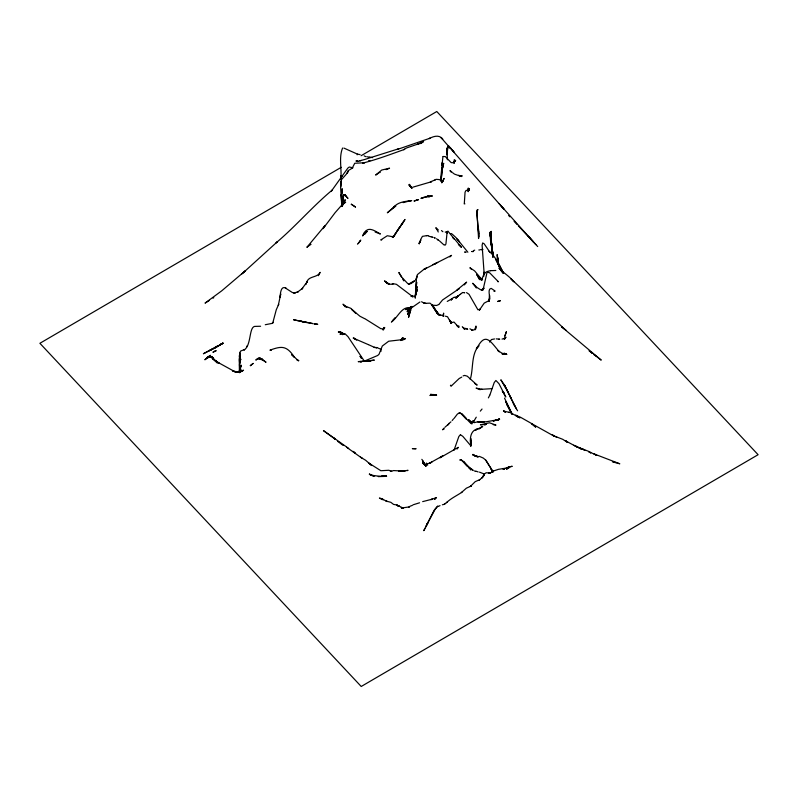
<?xml version="1.0" encoding="UTF-8"?>
<svg xmlns="http://www.w3.org/2000/svg" width="798" height="798" viewBox="0 0 798 798"><rect width="100%" height="100%" fill="white"/><g stroke="black" fill="none" stroke-linecap="round" stroke-linejoin="round"><path stroke-width="1.2" d="M493.982 291.38L495.189 291.09L491.149 288.357C487.149 288.966 490.311 296.497 489.523 299.22L489.553 295.41L489.054 301.405M468.226 191.69L468.276 188.019L468.127 191.5M342.931 204.258L343.19 195.36L343.03 199.889L343.719 194.961L343.469 195.999L344.317 194.782L343.28 196.059L342.791 204.837M464.326 203.261L465.054 192.178L466.072 190.403L469.453 190.303L468.845 190.453L469.433 188.707L468.825 190.672M239.789 358.93L239.839 352.487L240.717 351L244.577 349.564L244.058 350.013C251.839 345.315 248.547 325.444 255.719 326.372L260.577 326.252M484.027 274.023L484.077 272.118L483.807 276.228M239.809 357.833L240.038 353.185L239.101 359.898L239.759 368.596M471.209 438.79L471.249 445.384M340.686 178.952L340.836 175.67L340.846 178.922C341.883 168.797 338.651 157.605 342.581 148.029M240.118 362.671L240.268 359.449L239.33 364.965L239.41 372.736M454.002 163.47L454.212 159.77M443.419 316.367L443.608 313.115L443.349 315.3M440.626 179.59L442.91 156.627M240.008 371.748L240.647 365.095L240.447 370.412M441.853 165.286L442.042 162.862L441.902 164.687M440.945 181.435L442.132 169.346L443.678 163.271L442.282 169.166L442.621 166.443L441.124 180.557M475.478 329.704L475.698 327.37L475.458 329.085M380.895 351.469L381.005 350.701M447.169 231.58L445.902 244.188M470.241 379.419C473.603 368.626 470.91 354.312 478.95 345.664L477.174 347.758C485.573 331.778 490.401 341.474 499.358 351.808L497.972 350.611L502.102 353.255L506.88 354.402L502.949 353.674L506.062 353.783L503.069 353.923M481.942 279.789L483.189 275.739M475.498 328.966L475.977 326.043L474.83 329.604L471.638 330.412M416.895 289.784L415.439 295.051L416.875 290.292M416.935 289.584L414.98 296.676L416.037 294.292L417.005 286.512L415.848 294.761L416.636 282.183L415.279 298.123L416.157 280.168L417.404 274.602L423.519 269.644L435.868 263.42L432.785 264.617M489.134 301.105L489.563 298.961L488.675 300.776L484.206 303.11L479.329 310.242L480.097 309.165L477.902 309.754L469.005 294.272L466.531 292.617M416.845 290.382L416.127 293.085L416.895 290.841M454.202 162.962L454.92 160.019L454.132 162.194L455.678 160.448L452.895 162.722L451.159 162.612L445.364 156.598L443.189 156.478M238.931 371.918L241.166 365.215L240.278 368.217M342.751 205.216L344.995 199.909M239.201 356.357L240.038 353.185M401.524 339.18L401.204 340.367L402.342 338.262L401.524 339.18L402.98 338.252L405.474 338.801L401.963 338.412L400.835 340.546M383.469 329.534L384.057 327.38L383.08 330.063L384.766 327.599L383.419 328.936L380.796 328.666L365.255 318.921M347.459 172.917L347.988 171.101L347.32 173.196M486.87 273.225L483.448 288.108L481.653 290.153L483.778 288.607M454.022 450.212L458.84 436.526L460.376 434.701M470.71 446.102L471.069 445.094M483.079 477.024L484.196 474.86L483.179 475.867M483.618 274.921L484.825 273.106M318.382 275.709L320.138 272.357C317.305 278.063 308.307 275.659 306.701 282.452L307.17 281.804L301.724 289.145L302.761 288.188L297.095 292.427L298.193 291.709L293.893 293.135L295.031 293.365L292.218 292.427L285.514 288.078L286.243 288.417C280.826 284.537 280.098 294.432 280.198 297.494L280.706 293.854L278.312 305.415L278.682 304.417L276.288 309.714L272.677 323.29M343.758 203.241L345.175 199.819M427.698 523.059L426.431 525.473L434.072 510.391L437.773 506.062L435.349 508.885L426.98 524.356L427.987 522.55M461.813 175.769L461.394 176.577L462.062 175.889L460.665 176.208L461.314 176.238L458.611 175.321L460.207 176.109L455.03 174.323M425.474 527.438L426.85 524.645L423.798 530.68L424.915 528.535M247.39 345.823L246.971 346.661L247.52 345.554M488.376 397.893L489.773 395.19M441.793 182.852L444.157 178.423L441.853 182.493L443.219 180.667L442.232 181.505L439.429 179.59L435.957 179.331M435.319 498.042L434.631 499.388L436.486 497.593L430.88 499.638L432.426 499.069M476.266 417.184L474.511 420.117M489.912 394.92L494.221 382.551L495.897 380.486L498.989 383.688L505.792 397.015L502.521 391.249L504.127 393.244L502.271 391.12M454.072 418.421L457.414 414.042L459.299 412.965L461.264 413.603L470.142 422.681L472.147 423.788L471.109 423.548M357.145 154.792L357.514 154.154L360.068 154.593M457.753 447.748L457.025 448.975L458.281 447.329L440.037 457.773L442.89 455.728M450.541 323.21L451.119 322.222L450.631 322.971L453.982 322.023L458.89 327.519L456.586 325.325L459.199 326.292M489.623 342.053L491.488 339.539L494.531 338.951M402.91 222.752L405.005 219.45L393.175 237.056L402.302 223.639M409.992 309.514L408.636 311.639L410.691 310.552L409.095 310.961L407.658 314.312L409.095 310.961L410.032 310.502M399.788 226.822L396.466 231.899M408.746 309.814L407.299 310.751L409.424 309.963L408.327 309.824L407.14 311.699L408.885 309.494L410.591 309.843M498.331 420.227L499.329 419.14L497.812 419.828L499.488 419.149L493.274 421.045L496.326 420.027L485.982 421.793L477.773 421.793L474.271 422.641L470.65 421.504L472.346 422.671L468.516 419.608L470.96 422.302M453.384 419.06L452.187 420.526M410.501 310.542L408.536 317.355L411.299 307.898M419.239 243.021L420.716 239.819L420.077 242.572L420.845 239.121L422.441 236.348L426.94 235.649L426.411 235.629M476.346 348.606L477.553 346.761M277.395 241.704L276.018 242.921C295.689 226.323 312.447 206.552 332.148 190.133L331.36 191.131L347.878 168.059L349.295 167.021L352.925 167.819M505.004 338.362L504.246 339.469L505.982 337.225L504.635 338.512L505.154 338.063L502.032 339.11M450.95 421.853L449.015 423.389M464.386 284.886L466.631 282.123L457.055 289.933L459.089 288.746L442.571 299.958L439.119 304.138M358.292 243.53L360.766 240.108L359.948 241.225M341.235 177.336L342.482 175.65L341.704 176.687M445.035 427.189L448.945 423.698L447.778 425.095M393.175 237.056L395.648 233.624L393.643 236.417L392.047 236.807L394.152 235.909L392.666 236.697L387.289 235.749L380.756 239.979L381.773 239.819M480.316 411.14L482.032 409.025M343.719 203.759L344.975 202.103L344.177 203.091L345.664 202.273L343.21 203.44L335.1 212.697L323.05 228.667L325.155 225.395L306.851 247.33L310.023 244.926M485.384 272.806C486.082 271.17 492.097 270.492 490.571 270.702M207.64 357.604L210.971 356.726L213.016 358.013C211.31 354.591 204.238 359.15 210.443 356.566L207.071 357.893C210.403 354.721 213.884 358.362 215.679 361.285L212.138 358.432L219.211 363.27L215.52 361.055L235.929 372.277L232.447 370.811L238.512 372.257L242.572 370.481L239.659 372.287L241.505 370.112L239.779 372.407M357.504 244.208L360.068 241.076M449.833 256.946L451.538 255.37L434.99 263.759L437.713 262.412M392.955 320.138L395.309 317.784L392.217 321.315C398.082 316.966 401.933 306.043 410.282 307.848L408.656 308.118L412.007 306.402L410.571 307.38M391.409 322.252L392.706 320.736M484.117 474.94L481.513 478.311L482.012 477.773L479.229 480.057L479.768 479.658L475.199 481.663L470.511 486.331L471.279 485.982L466.341 488.196L461.374 492.605L461.912 492.236C456.795 495.688 450.81 498.391 446.461 502.72L446.96 502.191L444.167 504.426L444.755 504.226L442.351 504.775M506.65 469.074L509.294 466.85L512.226 466.281L507.658 467.518L509.294 466.85L506.71 469.005L509.613 466.85L508.107 467.568M471.748 251.57L473.583 251.46L472.047 251.48M459.449 294.851L455.947 298.053L457.094 296.597L455.728 297.844L457.005 296.846L455.319 297.524L456.855 297.494L454.77 297.265M409.224 308.696L411.08 306.901M342.532 334.651L344.816 333.574L347.998 336.666L364.536 361.434M273.335 322.292L271.938 323.429L265.265 324.726M244.926 271.16L242.722 273.185L276.876 242.173M245.445 270.682L221.734 290.821L205.046 303.11L209.425 300.397M438.79 304.497L436.606 305.474L432.057 305.155M484.196 474.102L486.172 472.755L490.311 473.064L488.625 473.124C494.64 471.847 489.513 472.905 493.533 470.88L492.974 471.159L498.411 469.344L509.393 467.548L506.171 468.236L508.675 467.299M407.808 310.282L408.327 309.824M484.077 288.158L482.012 289.963L483.239 289.814L480.685 289.794L477.084 287.549L472.695 283.26L476.316 287.988M410.98 283.649L414.541 280.806L408.616 284.088L410.222 283.729L407.878 283.739L402.162 277.614L398.84 272.497L401.504 277.086M459.758 294.791L460.456 294.223M444.197 428.017L442.531 429.753L444.047 429.065M241.674 274.063L242.203 273.634M453.344 297.514L451.169 300.118L452.147 298.642L447.249 301.425M240.278 371.958L242.243 370.432L239.659 372.287M411.15 308.118L419.938 301.993M480.476 428.047L482.71 426.431L475.239 430.282L477.912 428.765C470.062 430.381 469.693 438.98 470.86 445.474M460.715 294.003L461.424 293.464M395.868 206.084L387.319 212.797L394.9 206.143L393.274 207.949C397.234 201.914 405.125 201.435 411.728 200.617L410.052 200.747M480.127 428.336L479.039 429.015M434.531 180.368L435.419 179.75L430.401 181.864L431.578 181.715L412.716 187.221M366.89 231.46L364.008 233.395L366.382 231.121L362.571 235.909C367.16 225.305 372.955 229.804 380.377 233.994L375.14 232.009M411.11 283.091L413.454 281.544M470.341 486.481L471.079 486.052M310.701 244.318L310.153 244.677L310.901 244.288M213.485 348.596L217.485 346.053L203.38 353.753L213.485 348.596L209.355 350.681L212.348 349.145M215.34 347.828L218.243 345.963M412.895 504.865L419.578 502.79M215.201 347.898L218.103 346.053M221.016 344.207L223.26 343.06L217.974 346.132L222.532 343.349L219.779 344.995M213.066 298.153L213.794 297.694M217.415 346.452L222.812 343.22L220.876 344.287M214.562 347.828L216.378 346.731M378.182 173.415L375.649 175.051L381.753 170.034L389.544 168.188L386.102 169.665M341.245 167.311L39.9 343.29L361.215 686.48L758.1 454.71L436.785 111.52L361.085 155.73M341.504 333.424L340.566 333.873L342.921 333.883L341.504 333.424L340.018 334.222L342.262 332.975L343.729 333.634M402.621 339.389L401.274 340.098L404.327 339.409L388.686 341.225L382.302 346.023L379.02 354.272L377.654 355.499L364.856 360.915L358.232 361.644L361.624 361.584L360.107 361.504L361.304 361.983L360.886 361.664M461.663 293.155L462.411 292.766M208.338 357.235L210.792 356.676L212.537 357.414L208.986 356.876M421.284 143.261L423.588 141.525L417.683 144.069L421.095 143.351M442.351 456.107L429.374 463.269L431.848 462.202L424.506 465.005M407.18 470.67L408.047 470.301L403.14 471.049L404.925 471.229M240.487 371.768L243.49 370.292L240.487 371.768L236.228 372.207M379.489 172.737L380.237 172.368M487.458 272.268L489.623 272.766L498.311 281.684L497.613 281.475L498.491 281.584M438.122 506.491L440.027 505.643M380.726 349.714L381.304 349.464M417.514 144.308L418.671 143.81L406.581 147.949L403.638 149.665L404.606 149.336C390.691 154.323 376.975 159.54 362.561 163.141L364.596 162.742L354.721 163.271L352.237 168.169L348.407 170.533L346.322 174.193L341.434 179.68L340.586 187.151L341.813 206.153M410.062 506.201L412.207 505.463M473.872 420.905L474.341 420.716L472.825 420.606L474.052 421.992M473.663 250.562L474.72 250.143M408.636 507.249L409.593 506.86L403.748 507.708M423.648 197.395L420.925 198.393L428.317 196.118L432.416 195.969L426.84 196.637L428.825 196.118L422.471 197.824M417.913 199.779L414.002 201.046L418.511 199.58L416.167 200.358M357.554 161.595L356.098 160.957L358.312 161.236L364.477 159.55L398.661 148.777L397.743 149.306L430.132 138.174L429.184 138.633C433.374 136.229 439.449 134.383 442.77 139.171L440.935 137.505L504.017 209.276L499.029 203.46M359.928 160.887L361.295 160.428M392.287 284.138L393.125 284.068L389.973 284.248L385.474 282.013L389.025 284.337L384.516 280.856L388.646 284.128M410.98 296.527L413.165 295.908L411.559 296.257L413.025 296.916L396.387 284.297L393.354 283.749M403.199 202.602L410.461 200.707M450.491 233.784L451.279 233.565M366.821 156.767L369.683 157.156M502.521 353.863L504.635 353.275L502.062 353.973M463.129 375.858L464.715 375.429L467.269 376.187L477.154 385.115L474.551 383.399M390.431 471.389L393.614 470.571L404.626 471.149M428.317 196.118L426.421 196.587M464.167 203.849L464.905 203.849M368.985 160.957L369.384 160.867C371.22 160.568 367.579 161.226 369.384 160.867M401.673 508.127L403.429 507.718M370.162 360.826L363.838 361.424L374.342 360.088L368.127 361.095M453.653 297.484L454.461 297.335M431.838 499.279L422.671 501.623M461.763 377.105L459.159 378.531L451.698 385.614L450.431 385.703L451.518 385.823L450.69 385.155M478.84 249.983L479.997 249.914M481.314 249.664L481.822 249.594L480.965 249.565M403.199 507.767L401.564 507.997L403.13 507.787L401.444 507.877L402.98 507.837L401.224 507.658L402.83 507.887L396.726 505.054M445.344 316.188L447.518 316.746L451.01 322.921L449.603 320.098L450.591 322.192M382.95 476.416L386.242 476.286L381.384 476.336L386.422 476.356L378.222 476.615M491.787 388.666L482.142 389.264L476.087 388.137L480.137 389.733M495.827 270.482L491.199 270.662M493.184 424.656L495.967 425.095L489.493 422.79L480.426 424.825L485.842 424.466L484.416 424.566M382.481 476.336L386.591 476.396L381.474 476.366L386.511 476.376L383.16 476.316M498.67 339.27L499.708 339.2L496.216 338.861M432.426 237.345L432.945 237.315L431.997 236.956M459.628 459.977L461.314 459.887L460.516 459.798M367.778 361.025L370.831 360.876M476.865 456.775L478.76 456.735L475.808 455.848L477.643 456.715M462.66 292.527L464.745 292.736L464.187 292.637M450.74 322.761L451.598 322.781M380.726 349.205L376.945 347.589L374.082 347.31L375.269 347.709M369.893 157.156L372.576 157.635M482.082 249.345L482.94 249.375M209.415 356.686L211.141 356.786L213.266 358.322L211.699 357.055L216.019 361.763M381.135 476.316L373.494 475.638L374.611 475.857L369.484 474.251L371.489 475.359L369.284 474.122L373.264 476.236M482.142 389.264L481.713 389.225M444.606 244.916L445.474 244.996M482.281 421.713L484.037 421.893M343.04 334.163L344.138 334.292M479.498 472.147L484.396 474.082M306.971 322.601L293.564 319.759L312.736 323.579L300.248 321.165L304.886 322.143M466.212 252.198L464.636 251.909L465.154 252.427M478.102 421.853L479.548 422.092L477.773 421.793M375.868 347.569L376.536 347.679M508.745 412.317L509.862 412.506L503.558 411.08L505.443 412.037L503.458 410.99L505.353 411.997M430.611 394.242L436.616 395.18L432.636 394.571L436.207 395.19L433.254 394.501L429.893 395.469L435.489 394.92L431.419 394.85L434.87 395.01L434.192 394.89M445.204 232.038L446.102 232.208M431.568 236.946L430.312 236.647M396.357 504.885L393.554 504.406L390.85 502.321L386.003 501.024L387.21 501.553L381.753 498.77L383.549 499.698M368.447 344.666L353.185 338.063L355.04 338.611M612.435 461.862L619.797 463.788L593.961 453.863L596.685 455.389M354.93 338.581L353.664 338.272L356.726 340.138M482.561 279.46L480.735 278.233L481.184 278.692L474.591 270.871L469.892 267.729L471.379 269.315M474.261 470.92L475.758 471.329M581.064 448.426L588.216 451.189L590.729 452.905M615.138 462.341L613.702 461.783M517.712 416.067L515.937 415.519L520.545 417.274L531.259 423.339L535.697 427.139L531.478 423.529L554.291 436.277L552.136 434.611M466.531 328.866L467.688 329.235L465.753 328.377L464.117 328.646L465.254 328.916L463.219 327.699L464.725 329.355L462.291 326.651M421.583 301.754L424.566 303.36L423.778 302.801L425.643 303.41L424.975 303.33L430.042 303.16L433.134 305.893L438.461 314.502L436.007 310.552L439.309 315.25L437.184 312.527L439.997 315.409L438.292 314.232L443.868 315.968M552.954 435.249L556.226 436.845M368.816 344.816L374.292 347.29M478.162 471.947L476.037 471.179M579.079 447.977L582.829 449.234L578.5 447.329L581.483 449.124M341.574 333.005L338.312 331.998L341.983 332.956L338.96 332.028L340.586 332.058L342.631 333.674M479.299 456.346L483.299 458.082L485.922 460.306L492.885 471.578M391.698 471.379L388.835 470.271L380.865 470.73L368.955 463.149L371.718 465.523L365.584 460.227L360.477 457.194L362.501 458.361M429.863 236.567L428.516 235.939M469.044 467.798L470.591 468.416L461.483 460.087L467.828 466.541L463.059 461.244L465.204 463.648M381.574 498.67L379.419 498.042L382.432 499.718M298.861 360.616L296.926 359.788L298.502 360.826L291.729 354.701L294.592 357.454C286.552 345.135 281.425 346.083 269.914 350.152L271.26 350.442M427.219 235.48L428.067 235.849M436.935 229.565L435.798 227.709L438.341 229.984M473.862 455.189L474.72 456.047L472.995 454.371L474.231 455.369L472.705 454.85L477.543 456.665M510.53 412.586L518.082 417.015M364.656 318.671L359.948 316.247L351.669 309.315L355.838 313.325L350.751 308.287L345.504 306.282L346.801 307.16L343 304.178L345.285 306.901M441.494 230.572L442.87 231.699M573.722 445.244L577.612 447.309L565.383 440.745M437.783 239.799L438.531 240.208M469.912 328.806L472.665 330.282M451.858 322.482L449.942 320.926L450.9 322.442M365.723 156.647L364.127 155.849M470.541 445.464L462.86 436.386L460.755 434.93M346.651 447.279L360.965 457.473M348.666 448.436L323.489 430.651L335.14 439.09M343.868 148.069L357.514 154.154M481.912 280.437L479.289 278.672L476.615 274.392L480.167 279.529L478.281 277.345L479.548 279.669M454.291 173.964L452.616 172.717M411.429 187.231L409.075 184.927L411.199 187.55M425.663 465.344L422.83 462.99L425.085 465.374M466.212 418.711L461.463 413.743M581.463 449.104L575.697 445.932M596.575 455.269L588.625 451.508L590.51 452.775M567.338 442.282L562.809 439.349L555.657 436.556L556.924 437.334M434.561 237.774L435.199 238.183L434.162 237.475M452.037 233.964L456.017 237.624L467.877 252.228M583.757 449.683L585.034 450.501L582.979 449.174M519.857 418.002L515.628 415.11L518.141 416.955M458.361 244.537L461.483 247.39L454.82 239.33M425.903 465.563L423.239 463.598L425.783 465.583M335.09 439.01L333.335 437.733L335.09 439.199M436.536 238.752L438.152 239.999M409.424 309.814L406.91 308.656L406.262 308.636L408.785 309.305L406.91 308.656L405.464 309.594L407.808 308.417L409.773 309.694M354.741 452.675L353.015 451.389L355.549 453.284M337.734 441.384L343.11 445.424M565.912 330.053L561.622 326.821L601.223 360.107L593.902 354.482L595.547 355.788M471.409 469.064L473.144 470.371L470.95 468.556M590.68 352.058L592.306 353.295L589.054 350.821M439.309 240.727L443.977 244.946M447.449 232.836L446.351 231.929L447.359 233.255M343.2 334.212L340.586 332.058L343.2 334.212L341.354 332.527L342.731 333.863M447.877 231.061L454.471 239.201L452.656 237.605M451.927 171.969L449.952 170.602L451.239 172.218M425.593 465.503L422.97 463.199L425.683 465.553L421.863 459.329M418.671 243.3L419.369 243.919M564.286 328.836L510.91 278.731L513.862 281.814C509.643 276.327 503.498 273.066 498.959 267.958L502.69 272.916M437.364 313.524L432.257 305.065L433.134 305.893M432.965 306.113L431.528 304.736L436.925 312.836M461.304 413.613L465.952 418.342M508.665 215.52L509.872 216.807M514.111 221.335L517.134 224.567M518.341 225.854L537.702 246.542M535.887 244.597L529.204 237.255M458.581 240.777L457.064 239.101L459.508 241.814M533.623 242.173L500.915 205.645M528.276 236.218L533.164 241.694M454.541 152.518L452.087 149.765L453.613 151.49M495.728 259.759L501.792 271.13M468.067 466.84L463.279 461.453L466.87 465.503M468.536 467.379L470.89 470.062M448.366 145.545L450.84 148.368M409.075 184.927L411.449 187.769M217.285 362.91L215.699 361.015L217.156 362.811M215.4 360.516L216.817 362.322M425.553 465.703L422.571 460.735L425.743 465.793M360.048 356.307L361.484 358.302M360.247 356.447L361.554 358.352M425.853 465.982L423.249 462.062L425.723 465.852M411.878 188.208L409.324 184.318L411.918 188.288M432.257 305.065L437.344 313.494M485.713 460.107L491.678 469.513M402.641 278.971L403.848 280.886M496.994 261.435L498.002 263.071M515.229 406.83L510.012 396.287L516.406 408.805M513.274 403.549L517.593 410.8M426.471 463.069L427.678 465.224M502.77 272.228C499.279 264.637 495.588 256.727 489.064 251.27L490.042 252.487L484.177 243.819L482.66 242.941L482.112 245.255L484.097 272.956M503.598 273.205L498.64 263.729M507.029 404.955L511.997 414.162M506.012 388.676L500.845 379.808L504.735 385.514L511.468 398.92L506.451 389.504M506.411 403.289L511.937 413.963M436.875 229.305L438.252 231.999M508.436 392.845L504.127 384.446L505.254 386.661M511.658 413.324L505.792 401.584L511.917 413.823L504.526 398.112M497.603 263.131L498.69 265.315M500.406 268.717L498.93 265.614L500.456 268.896M492.925 256.966C492.755 248.627 488.865 239.779 490.97 231.49L490.72 238.612L490.461 231.999L492.974 257.066L491.448 243.021M492.964 256.737L491.977 249.495L492.925 256.757M492.815 253.784L489.952 232.477L492.945 254.851M491.149 240.657L490.082 232.388L491.169 241.006M491.488 243.47L492.885 254.552M239.979 360.706L240.258 362.98M491.109 239.699L490.211 232.278L490.979 240.757M491.548 243.41L492.885 254.542M492.964 256.417L492.526 252.707L492.935 256.417M497.962 261.724L497.134 254.612L498.012 262.722M498.161 263.879L497.553 256.896L498.052 264.238M470.91 445.932L470.521 440.376L470.86 445.853M239.879 362.182L239.719 359.788L239.899 362.801M447.349 159.78C447.917 155.809 445.065 149.964 448.257 146.682L447.239 148.019L447.07 154.822L447.828 147.022L448.616 146.802L451.149 148.657L448.616 146.802L447.588 147.351L447.159 148.907L447.927 146.633L447.129 151.161L447.209 148.318L447.259 152.328M239.679 356.586L239.789 358.571M341.863 206.233L341.285 194.473L341.863 206.532M489.483 298.262L489.523 299.22M341.893 206.074L341.714 201.475L341.863 206.323M478.7 233.495L478.571 238.532L476.985 213.106L477.583 209.754L476.945 214.472L478.7 233.495M477.084 211.071L476.945 214.472L477.084 211.071M341.873 192.577L341.773 194.572L342.212 188.717L341.873 192.577M340.866 181.884L340.586 187.151L340.955 181.026L340.866 181.884M416.386 278.632L416.157 280.168L416.785 276.198L416.386 278.632M239.979 361.075L239.819 361.684L240.846 359.19L239.979 361.075M506.381 331.729L504.825 336.167L506.381 331.729M490.77 232.108L491.189 231.42L490.77 232.108M305.814 283.859L305.474 284.577L306.233 283.45L305.814 283.879M491.907 471.937L491.608 472.386L491.927 471.987M402.252 223.36L401.294 224.597L403.549 221.894L402.252 223.36M365.943 232.557L364.417 234.393L367.16 231.34L365.943 232.557M477.743 209.575L477.244 210.103L477.743 209.575M458.261 295.679L457.653 296.277L458.261 295.679M344.098 194.742L345.654 195.39L344.098 194.742M253.136 363.439L250.333 365.654L253.136 363.439M206.483 358.432L204.817 359.768L209.126 356.816L210.792 356.676L212.777 357.713L209.266 356.756L206.483 358.432M257.495 358.791L255.809 360.058L258.672 358.043L257.495 358.791M208.248 356.806L207.151 357.494L210.612 355.329L208.248 356.806M424.985 268.776L423.878 269.435L426.481 268.028L424.985 268.776M214.961 351.19L212.906 352.247L216.198 350.641L214.961 351.19M500.396 300.686L497.613 301.484L500.396 300.686M344.387 333.584L343.22 334.003L344.387 333.584M402.262 338.312L403.658 338.372L402.262 338.312M496.466 419.967L499.578 419.169L496.466 419.967M482.201 421.723L480.586 422.042L482.132 421.743M259.42 359.12L258.801 359.22L261.844 359.419L266.023 362.242L263.071 360.018L259.42 359.12M363.489 361.324L362.232 361.454L366.861 361.185L363.489 361.324M400.147 470.77L398.491 470.94L400.077 470.78M485.842 424.466L484.256 424.596L485.932 424.486M376.736 347.599L376.087 347.609L376.636 347.629M414.671 448.616L412.337 448.646L416.097 448.755L414.671 448.616M357.933 161.376L356.347 161.086L357.933 161.376M484.087 421.783L482.451 421.743L484.087 421.783M428.885 196.627L427.868 196.577L429.673 196.677L428.885 196.627M402.052 470.93L400.406 470.81L402.052 470.93M317.624 324.287L314.103 323.858L317.624 324.287M259.679 358.222L259.18 358.152L261.515 358.711L259.679 358.222M261.385 359.26L260.048 359.05L261.385 359.26M502.94 468.815L504.186 469.443L502.94 468.815M461.224 413.603L459.299 412.965L461.224 413.603M260.717 358.482L260.188 358.312L262.672 359.399L260.717 358.482M399.02 506.072L397.135 505.373L398.94 506.052M398.771 506.042L396.825 505.124L398.691 506.042M567.597 442.032L565.592 440.935L567.528 442.072M443.359 315.878L442.451 315.37L443.359 315.878M355.459 207.011L351.3 204.238L355.459 207.011M410.322 310.203L408.516 308.636L410.302 310.232M481.593 279.031L481.034 278.532L481.483 279.011M464.157 416.516L461.723 414.112L466.361 418.96L464.157 416.516M345.474 195.49L345.025 195.021L347.968 198.393L345.474 195.49M425.314 465.264L423.419 462.391L425.314 465.224M425.863 466.042L423.748 463.01L425.833 466.022M425.494 465.483L423.588 462.7L425.454 465.453M492.955 472.057L491.099 469.194L492.885 472.017M503.528 273.295L501.653 270.063L503.448 273.265M497.872 261.594L497.383 257.914L497.862 261.564M491.249 245.046L490.321 234.472L491.249 245.046M478.68 231.909L478.431 228.617L478.71 237.086L478.68 231.909"/></g></svg>
